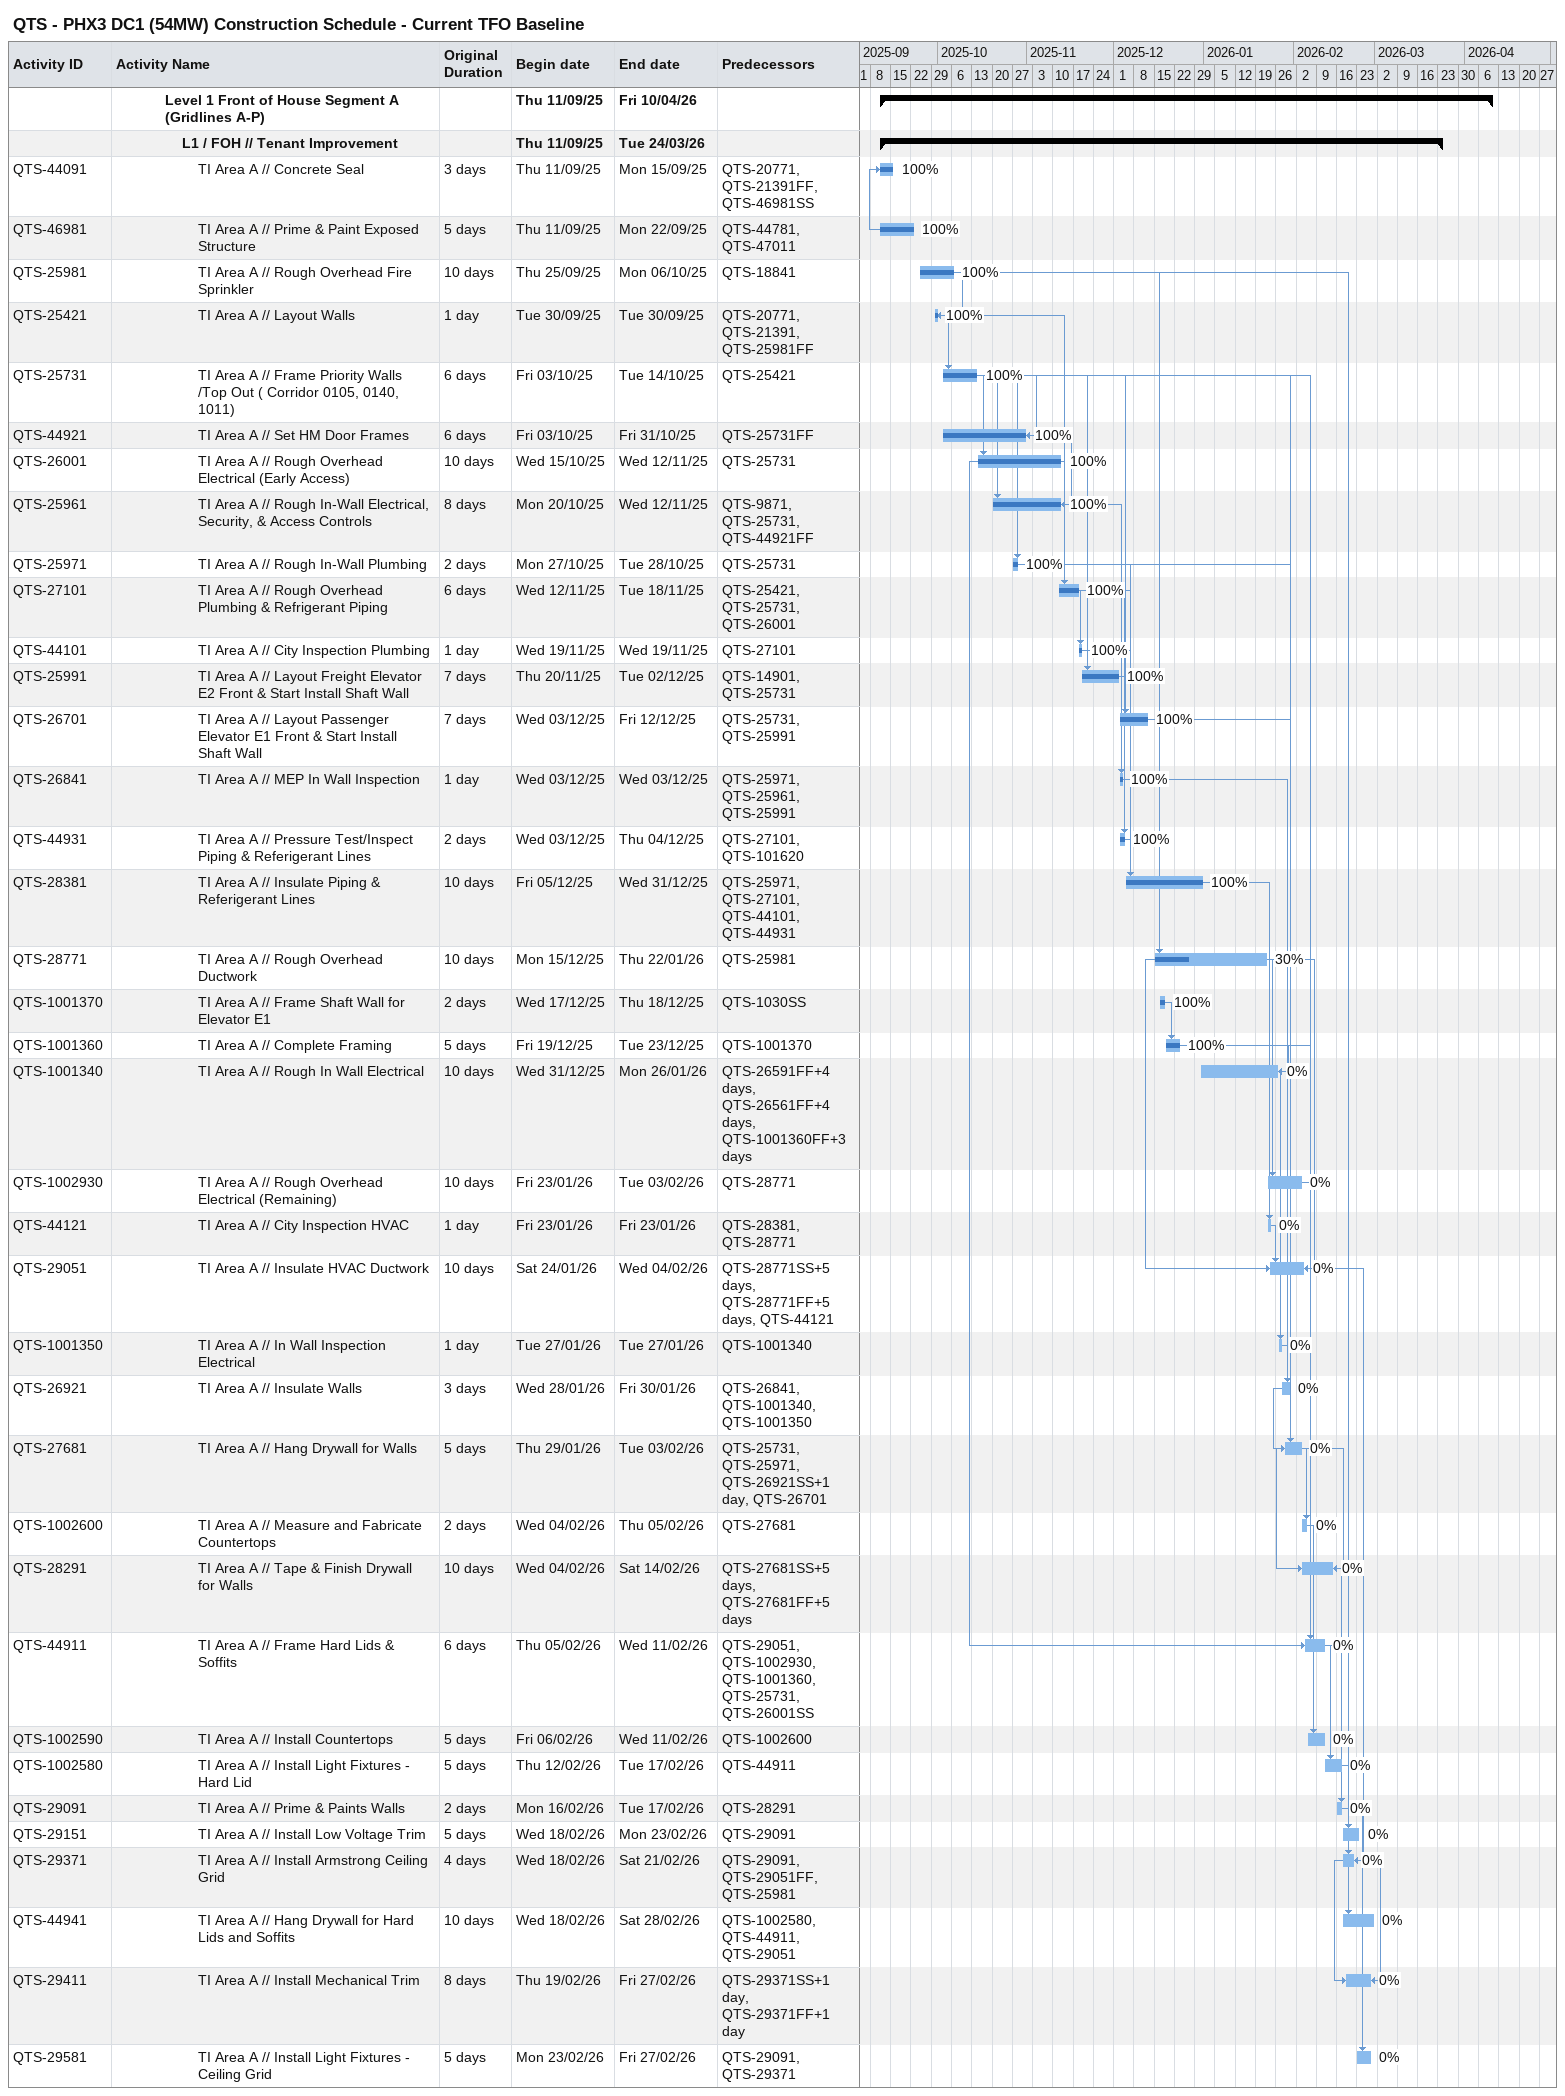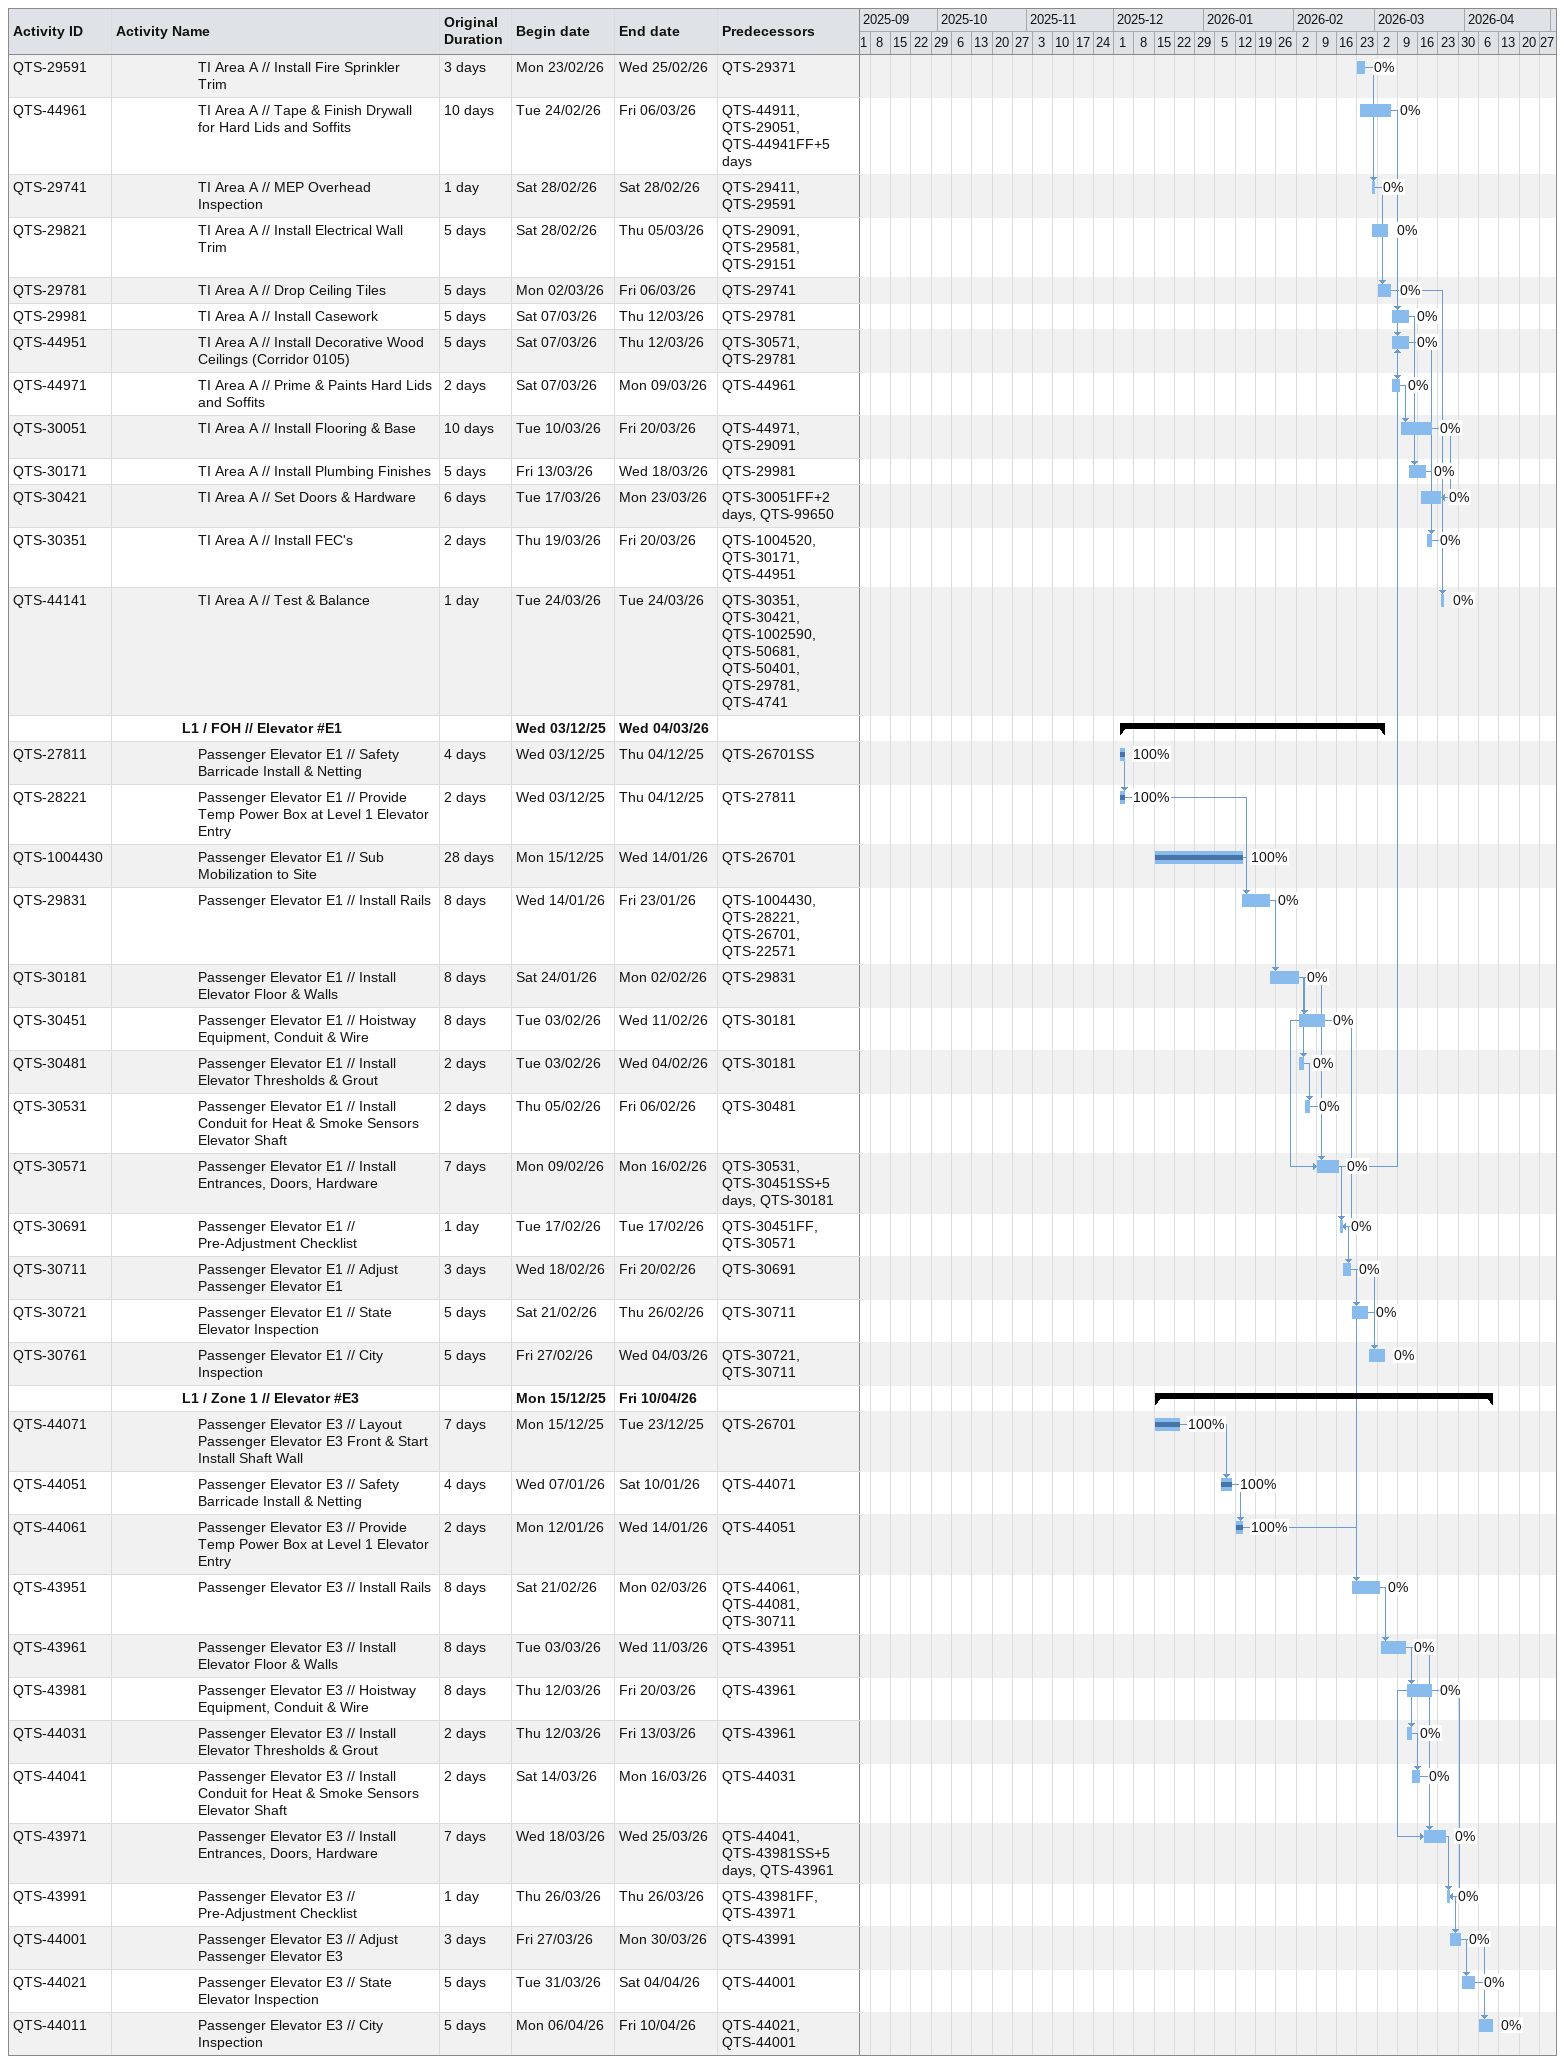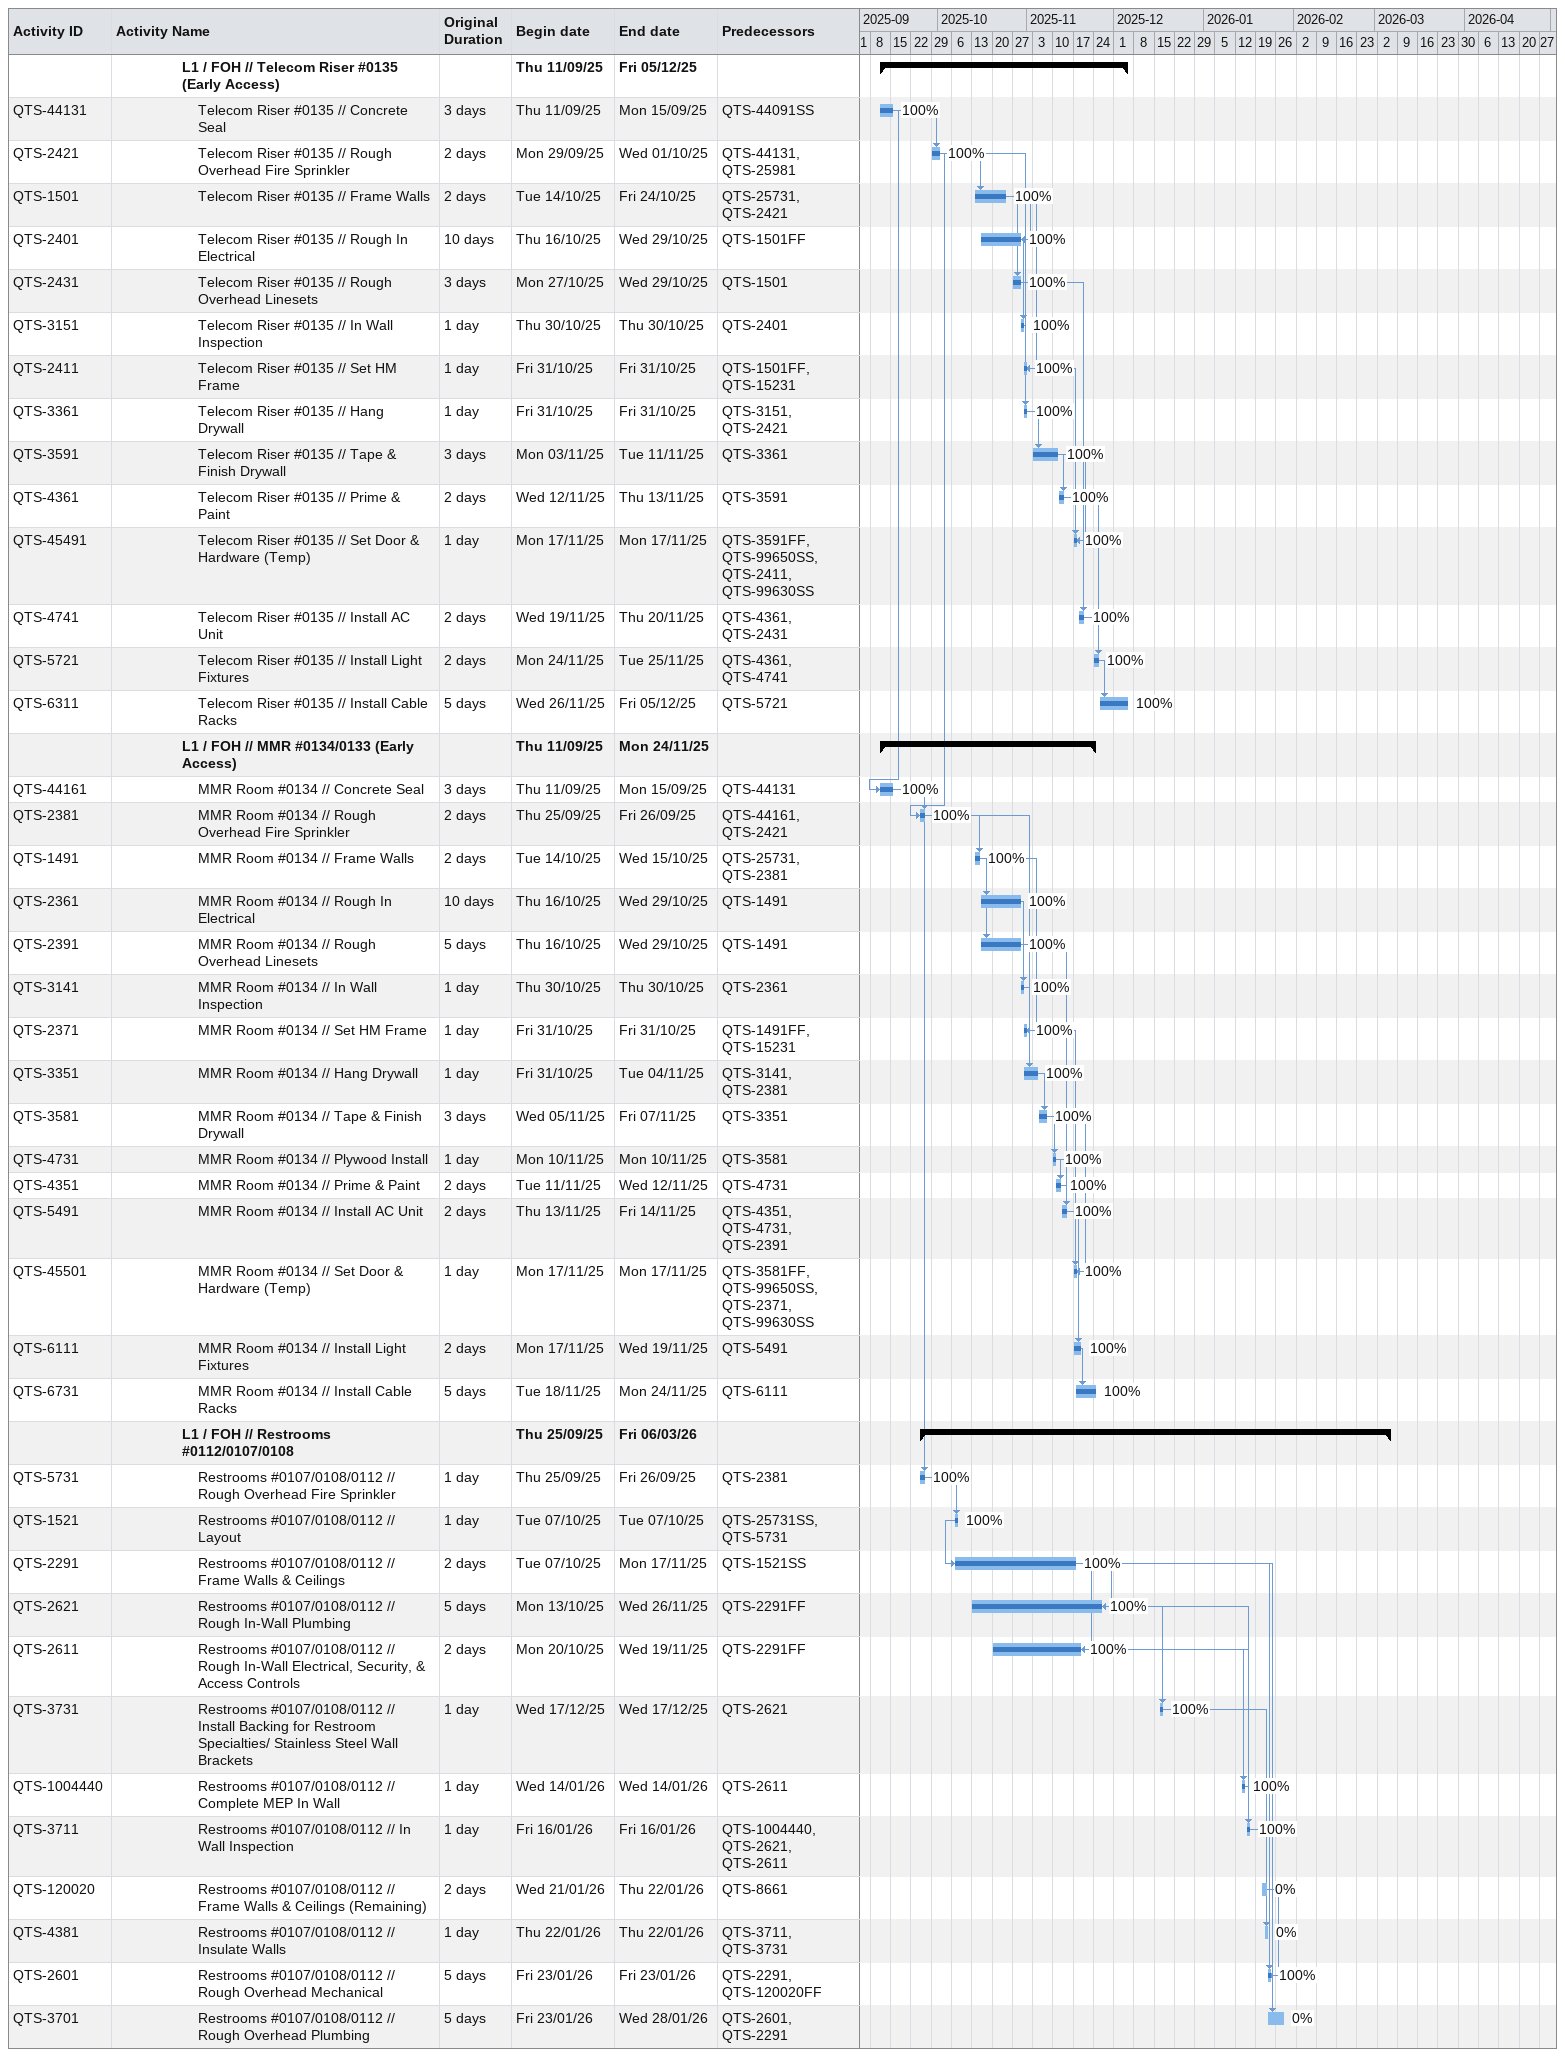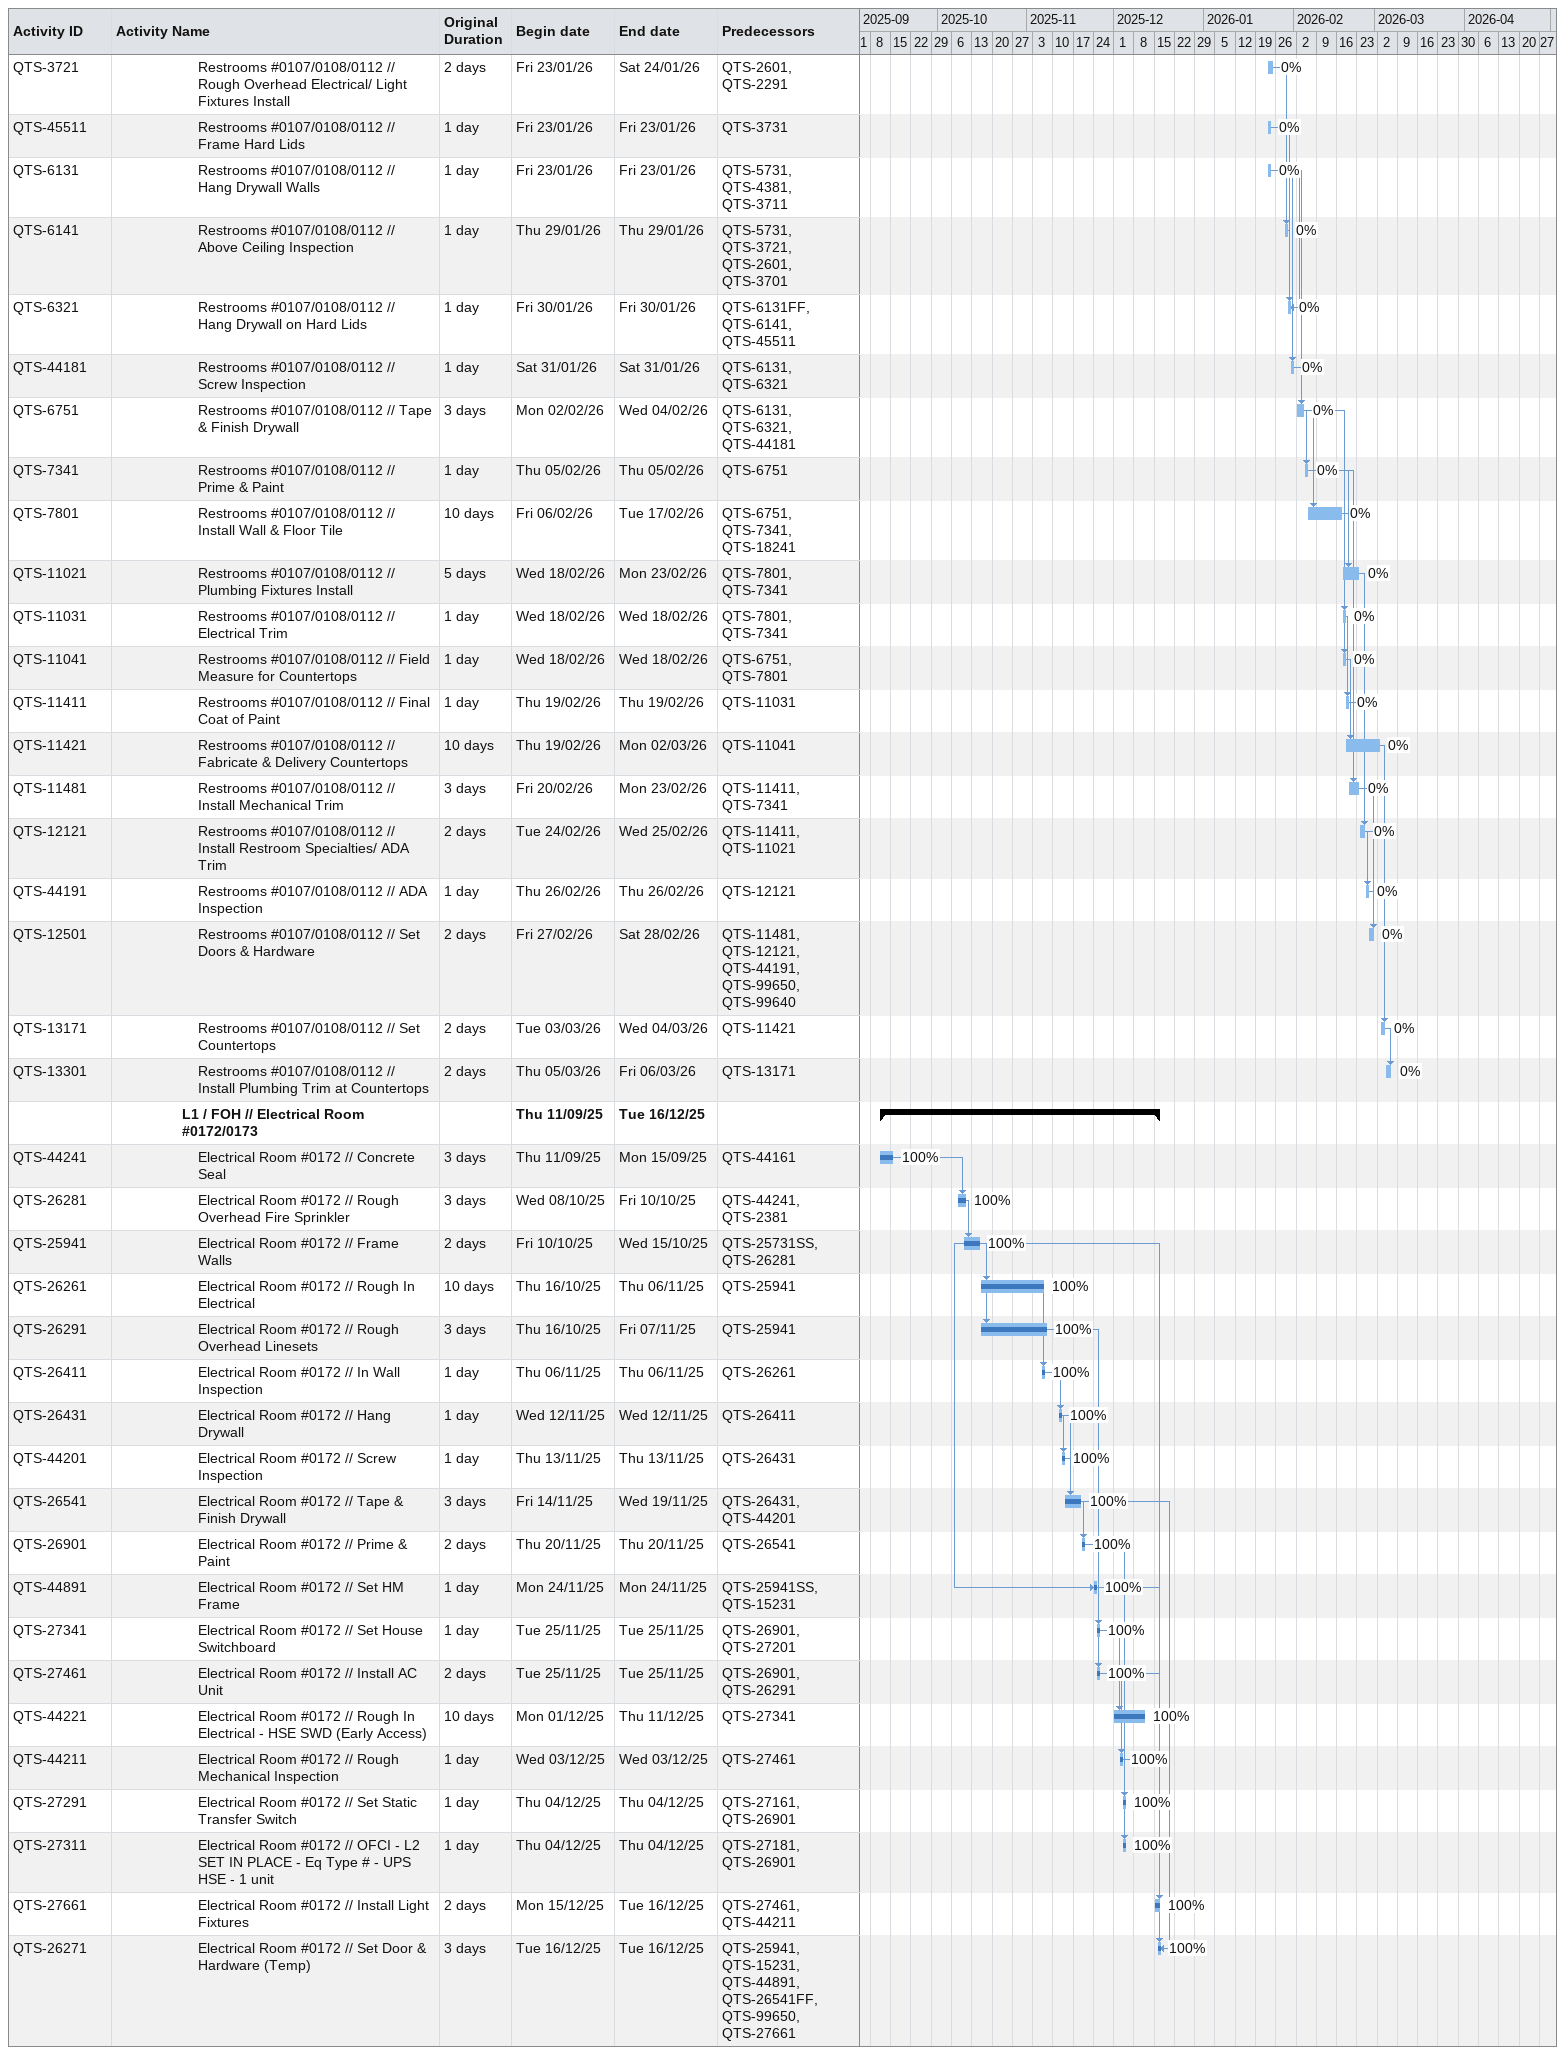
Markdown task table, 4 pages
QTS - PHX3 DC1 (54MW) Construction Schedule - Current TFO Baseline

| ID | Level | Task | Original duration | Start | Finish | Predecessors | % complete |
|---|---|---|---|---|---|---|---|
|  | 4 | **Level 1 Front of House Segment A (Gridlines A-P)** |  | 2025-09-11 | 2026-04-10 |  |  |
|  | 5 | **L1 / FOH // Tenant Improvement** |  | 2025-09-11 | 2026-03-24 |  |  |
| QTS-44091 | 6 | TI Area A // Concrete Seal | 3d | 2025-09-11 | 2025-09-15 | QTS-20771, QTS-21391FF, QTS-46981SS | 100 |
| QTS-46981 | 6 | TI Area A // Prime & Paint Exposed Structure | 5d | 2025-09-11 | 2025-09-22 | QTS-44781, QTS-47011 | 100 |
| QTS-25981 | 6 | TI Area A // Rough Overhead Fire Sprinkler | 10d | 2025-09-25 | 2025-10-06 | QTS-18841 | 100 |
| QTS-25421 | 6 | TI Area A // Layout Walls | 1d | 2025-09-30 | 2025-09-30 | QTS-20771, QTS-21391, QTS-25981FF | 100 |
| QTS-25731 | 6 | TI Area A // Frame Priority Walls /Top Out ( Corridor 0105, 0140, 1011) | 6d | 2025-10-03 | 2025-10-14 | QTS-25421 | 100 |
| QTS-44921 | 6 | TI Area A // Set HM Door Frames | 6d | 2025-10-03 | 2025-10-31 | QTS-25731FF | 100 |
| QTS-26001 | 6 | TI Area A // Rough Overhead Electrical (Early Access) | 10d | 2025-10-15 | 2025-11-12 | QTS-25731 | 100 |
| QTS-25961 | 6 | TI Area A // Rough In-Wall Electrical, Security, & Access Controls | 8d | 2025-10-20 | 2025-11-12 | QTS-9871, QTS-25731, QTS-44921FF | 100 |
| QTS-25971 | 6 | TI Area A // Rough In-Wall Plumbing | 2d | 2025-10-27 | 2025-10-28 | QTS-25731 | 100 |
| QTS-27101 | 6 | TI Area A // Rough Overhead Plumbing & Refrigerant Piping | 6d | 2025-11-12 | 2025-11-18 | QTS-25421, QTS-25731, QTS-26001 | 100 |
| QTS-44101 | 6 | TI Area A // City Inspection Plumbing | 1d | 2025-11-19 | 2025-11-19 | QTS-27101 | 100 |
| QTS-25991 | 6 | TI Area A // Layout Freight Elevator E2 Front & Start Install Shaft Wall | 7d | 2025-11-20 | 2025-12-02 | QTS-14901, QTS-25731 | 100 |
| QTS-26701 | 6 | TI Area A // Layout Passenger Elevator E1 Front & Start Install Shaft Wall | 7d | 2025-12-03 | 2025-12-12 | QTS-25731, QTS-25991 | 100 |
| QTS-26841 | 6 | TI Area A // MEP In Wall Inspection | 1d | 2025-12-03 | 2025-12-03 | QTS-25971, QTS-25961, QTS-25991 | 100 |
| QTS-44931 | 6 | TI Area A // Pressure Test/Inspect Piping & Referigerant Lines | 2d | 2025-12-03 | 2025-12-04 | QTS-27101, QTS-101620 | 100 |
| QTS-28381 | 6 | TI Area A // Insulate Piping & Referigerant Lines | 10d | 2025-12-05 | 2025-12-31 | QTS-25971, QTS-27101, QTS-44101, QTS-44931 | 100 |
| QTS-28771 | 6 | TI Area A // Rough Overhead Ductwork | 10d | 2025-12-15 | 2026-01-22 | QTS-25981 | 30 |
| QTS-1001370 | 6 | TI Area A // Frame Shaft Wall for Elevator E1 | 2d | 2025-12-17 | 2025-12-18 | QTS-1030SS | 100 |
| QTS-1001360 | 6 | TI Area A // Complete Framing | 5d | 2025-12-19 | 2025-12-23 | QTS-1001370 | 100 |
| QTS-1001340 | 6 | TI Area A // Rough In Wall Electrical | 10d | 2025-12-31 | 2026-01-26 | QTS-26591FF+4d, QTS-26561FF+4d, QTS-1001360FF+3d | 0 |
| QTS-1002930 | 6 | TI Area A // Rough Overhead Electrical (Remaining) | 10d | 2026-01-23 | 2026-02-03 | QTS-28771 | 0 |
| QTS-44121 | 6 | TI Area A // City Inspection HVAC | 1d | 2026-01-23 | 2026-01-23 | QTS-28381, QTS-28771 | 0 |
| QTS-29051 | 6 | TI Area A // Insulate HVAC Ductwork | 10d | 2026-01-24 | 2026-02-04 | QTS-28771SS+5d, QTS-28771FF+5d, QTS-44121 | 0 |
| QTS-1001350 | 6 | TI Area A // In Wall Inspection Electrical | 1d | 2026-01-27 | 2026-01-27 | QTS-1001340 | 0 |
| QTS-26921 | 6 | TI Area A // Insulate Walls | 3d | 2026-01-28 | 2026-01-30 | QTS-26841, QTS-1001340, QTS-1001350 | 0 |
| QTS-27681 | 6 | TI Area A // Hang Drywall for Walls | 5d | 2026-01-29 | 2026-02-03 | QTS-25731, QTS-25971, QTS-26921SS+1d, QTS-26701 | 0 |
| QTS-1002600 | 6 | TI Area A // Measure and Fabricate Countertops | 2d | 2026-02-04 | 2026-02-05 | QTS-27681 | 0 |
| QTS-28291 | 6 | TI Area A // Tape & Finish Drywall for Walls | 10d | 2026-02-04 | 2026-02-14 | QTS-27681SS+5d, QTS-27681FF+5d | 0 |
| QTS-44911 | 6 | TI Area A // Frame Hard Lids & Soffits | 6d | 2026-02-05 | 2026-02-11 | QTS-29051, QTS-1002930, QTS-1001360, QTS-25731, QTS-26001SS | 0 |
| QTS-1002590 | 6 | TI Area A // Install Countertops | 5d | 2026-02-06 | 2026-02-11 | QTS-1002600 | 0 |
| QTS-1002580 | 6 | TI Area A // Install Light Fixtures - Hard Lid | 5d | 2026-02-12 | 2026-02-17 | QTS-44911 | 0 |
| QTS-29091 | 6 | TI Area A // Prime & Paints Walls | 2d | 2026-02-16 | 2026-02-17 | QTS-28291 | 0 |
| QTS-29151 | 6 | TI Area A // Install Low Voltage Trim | 5d | 2026-02-18 | 2026-02-23 | QTS-29091 | 0 |
| QTS-29371 | 6 | TI Area A // Install Armstrong Ceiling Grid | 4d | 2026-02-18 | 2026-02-21 | QTS-29091, QTS-29051FF, QTS-25981 | 0 |
| QTS-44941 | 6 | TI Area A // Hang Drywall for Hard Lids and Soffits | 10d | 2026-02-18 | 2026-02-28 | QTS-1002580, QTS-44911, QTS-29051 | 0 |
| QTS-29411 | 6 | TI Area A // Install Mechanical Trim | 8d | 2026-02-19 | 2026-02-27 | QTS-29371SS+1d, QTS-29371FF+1d | 0 |
| QTS-29581 | 6 | TI Area A // Install Light Fixtures - Ceiling Grid | 5d | 2026-02-23 | 2026-02-27 | QTS-29091, QTS-29371 | 0 |
| QTS-29591 | 6 | TI Area A // Install Fire Sprinkler Trim | 3d | 2026-02-23 | 2026-02-25 | QTS-29371 | 0 |
| QTS-44961 | 6 | TI Area A // Tape & Finish Drywall for Hard Lids and Soffits | 10d | 2026-02-24 | 2026-03-06 | QTS-44911, QTS-29051, QTS-44941FF+5d | 0 |
| QTS-29741 | 6 | TI Area A // MEP Overhead Inspection | 1d | 2026-02-28 | 2026-02-28 | QTS-29411, QTS-29591 | 0 |
| QTS-29821 | 6 | TI Area A // Install Electrical Wall Trim | 5d | 2026-02-28 | 2026-03-05 | QTS-29091, QTS-29581, QTS-29151 | 0 |
| QTS-29781 | 6 | TI Area A // Drop Ceiling Tiles | 5d | 2026-03-02 | 2026-03-06 | QTS-29741 | 0 |
| QTS-29981 | 6 | TI Area A // Install Casework | 5d | 2026-03-07 | 2026-03-12 | QTS-29781 | 0 |
| QTS-44951 | 6 | TI Area A // Install Decorative Wood Ceilings (Corridor 0105) | 5d | 2026-03-07 | 2026-03-12 | QTS-30571, QTS-29781 | 0 |
| QTS-44971 | 6 | TI Area A // Prime & Paints Hard Lids and Soffits | 2d | 2026-03-07 | 2026-03-09 | QTS-44961 | 0 |
| QTS-30051 | 6 | TI Area A // Install Flooring & Base | 10d | 2026-03-10 | 2026-03-20 | QTS-44971, QTS-29091 | 0 |
| QTS-30171 | 6 | TI Area A // Install Plumbing Finishes | 5d | 2026-03-13 | 2026-03-18 | QTS-29981 | 0 |
| QTS-30421 | 6 | TI Area A // Set Doors & Hardware | 6d | 2026-03-17 | 2026-03-23 | QTS-30051FF+2d, QTS-99650 | 0 |
| QTS-30351 | 6 | TI Area A // Install FEC's | 2d | 2026-03-19 | 2026-03-20 | QTS-1004520, QTS-30171, QTS-44951 | 0 |
| QTS-44141 | 6 | TI Area A // Test & Balance | 1d | 2026-03-24 | 2026-03-24 | QTS-30351, QTS-30421, QTS-1002590, QTS-50681, QTS-50401, QTS-29781, QTS-4741 | 0 |
|  | 5 | **L1 / FOH // Elevator #E1** |  | 2025-12-03 | 2026-03-04 |  |  |
| QTS-27811 | 6 | Passenger Elevator E1 // Safety Barricade Install & Netting | 4d | 2025-12-03 | 2025-12-04 | QTS-26701SS | 100 |
| QTS-28221 | 6 | Passenger Elevator E1 // Provide Temp Power Box at Level 1 Elevator Entry | 2d | 2025-12-03 | 2025-12-04 | QTS-27811 | 100 |
| QTS-1004430 | 6 | Passenger Elevator E1 // Sub Mobilization to Site | 28d | 2025-12-15 | 2026-01-14 | QTS-26701 | 100 |
| QTS-29831 | 6 | Passenger Elevator E1 // Install Rails | 8d | 2026-01-14 | 2026-01-23 | QTS-1004430, QTS-28221, QTS-26701, QTS-22571 | 0 |
| QTS-30181 | 6 | Passenger Elevator E1 // Install Elevator Floor & Walls | 8d | 2026-01-24 | 2026-02-02 | QTS-29831 | 0 |
| QTS-30451 | 6 | Passenger Elevator E1 // Hoistway Equipment, Conduit & Wire | 8d | 2026-02-03 | 2026-02-11 | QTS-30181 | 0 |
| QTS-30481 | 6 | Passenger Elevator E1 // Install Elevator Thresholds & Grout | 2d | 2026-02-03 | 2026-02-04 | QTS-30181 | 0 |
| QTS-30531 | 6 | Passenger Elevator E1 // Install Conduit for Heat & Smoke Sensors Elevator Shaft | 2d | 2026-02-05 | 2026-02-06 | QTS-30481 | 0 |
| QTS-30571 | 6 | Passenger Elevator E1 // Install Entrances, Doors, Hardware | 7d | 2026-02-09 | 2026-02-16 | QTS-30531, QTS-30451SS+5d, QTS-30181 | 0 |
| QTS-30691 | 6 | Passenger Elevator E1 // Pre-Adjustment Checklist | 1d | 2026-02-17 | 2026-02-17 | QTS-30451FF, QTS-30571 | 0 |
| QTS-30711 | 6 | Passenger Elevator E1 // Adjust Passenger Elevator E1 | 3d | 2026-02-18 | 2026-02-20 | QTS-30691 | 0 |
| QTS-30721 | 6 | Passenger Elevator E1 // State Elevator Inspection | 5d | 2026-02-21 | 2026-02-26 | QTS-30711 | 0 |
| QTS-30761 | 6 | Passenger Elevator E1 // City Inspection | 5d | 2026-02-27 | 2026-03-04 | QTS-30721, QTS-30711 | 0 |
|  | 5 | **L1 / Zone 1 // Elevator #E3** |  | 2025-12-15 | 2026-04-10 |  |  |
| QTS-44071 | 6 | Passenger Elevator E3 // Layout Passenger Elevator E3 Front & Start Install Shaft Wall | 7d | 2025-12-15 | 2025-12-23 | QTS-26701 | 100 |
| QTS-44051 | 6 | Passenger Elevator E3 // Safety Barricade Install & Netting | 4d | 2026-01-07 | 2026-01-10 | QTS-44071 | 100 |
| QTS-44061 | 6 | Passenger Elevator E3 // Provide Temp Power Box at Level 1 Elevator Entry | 2d | 2026-01-12 | 2026-01-14 | QTS-44051 | 100 |
| QTS-43951 | 6 | Passenger Elevator E3 // Install Rails | 8d | 2026-02-21 | 2026-03-02 | QTS-44061, QTS-44081, QTS-30711 | 0 |
| QTS-43961 | 6 | Passenger Elevator E3 // Install Elevator Floor & Walls | 8d | 2026-03-03 | 2026-03-11 | QTS-43951 | 0 |
| QTS-43981 | 6 | Passenger Elevator E3 // Hoistway Equipment, Conduit & Wire | 8d | 2026-03-12 | 2026-03-20 | QTS-43961 | 0 |
| QTS-44031 | 6 | Passenger Elevator E3 // Install Elevator Thresholds & Grout | 2d | 2026-03-12 | 2026-03-13 | QTS-43961 | 0 |
| QTS-44041 | 6 | Passenger Elevator E3 // Install Conduit for Heat & Smoke Sensors Elevator Shaft | 2d | 2026-03-14 | 2026-03-16 | QTS-44031 | 0 |
| QTS-43971 | 6 | Passenger Elevator E3 // Install Entrances, Doors, Hardware | 7d | 2026-03-18 | 2026-03-25 | QTS-44041, QTS-43981SS+5d, QTS-43961 | 0 |
| QTS-43991 | 6 | Passenger Elevator E3 // Pre-Adjustment Checklist | 1d | 2026-03-26 | 2026-03-26 | QTS-43981FF, QTS-43971 | 0 |
| QTS-44001 | 6 | Passenger Elevator E3 // Adjust Passenger Elevator E3 | 3d | 2026-03-27 | 2026-03-30 | QTS-43991 | 0 |
| QTS-44021 | 6 | Passenger Elevator E3 // State Elevator Inspection | 5d | 2026-03-31 | 2026-04-04 | QTS-44001 | 0 |
| QTS-44011 | 6 | Passenger Elevator E3 // City Inspection | 5d | 2026-04-06 | 2026-04-10 | QTS-44021, QTS-44001 | 0 |
|  | 5 | **L1 / FOH // Telecom Riser #0135 (Early Access)** |  | 2025-09-11 | 2025-12-05 |  |  |
| QTS-44131 | 6 | Telecom Riser #0135 // Concrete Seal | 3d | 2025-09-11 | 2025-09-15 | QTS-44091SS | 100 |
| QTS-2421 | 6 | Telecom Riser #0135 // Rough Overhead Fire Sprinkler | 2d | 2025-09-29 | 2025-10-01 | QTS-44131, QTS-25981 | 100 |
| QTS-1501 | 6 | Telecom Riser #0135 // Frame Walls | 2d | 2025-10-14 | 2025-10-24 | QTS-25731, QTS-2421 | 100 |
| QTS-2401 | 6 | Telecom Riser #0135 // Rough In Electrical | 10d | 2025-10-16 | 2025-10-29 | QTS-1501FF | 100 |
| QTS-2431 | 6 | Telecom Riser #0135 // Rough Overhead Linesets | 3d | 2025-10-27 | 2025-10-29 | QTS-1501 | 100 |
| QTS-3151 | 6 | Telecom Riser #0135 // In Wall Inspection | 1d | 2025-10-30 | 2025-10-30 | QTS-2401 | 100 |
| QTS-2411 | 6 | Telecom Riser #0135 // Set HM Frame | 1d | 2025-10-31 | 2025-10-31 | QTS-1501FF, QTS-15231 | 100 |
| QTS-3361 | 6 | Telecom Riser #0135 // Hang Drywall | 1d | 2025-10-31 | 2025-10-31 | QTS-3151, QTS-2421 | 100 |
| QTS-3591 | 6 | Telecom Riser #0135 // Tape & Finish Drywall | 3d | 2025-11-03 | 2025-11-11 | QTS-3361 | 100 |
| QTS-4361 | 6 | Telecom Riser #0135 // Prime & Paint | 2d | 2025-11-12 | 2025-11-13 | QTS-3591 | 100 |
| QTS-45491 | 6 | Telecom Riser #0135 // Set Door & Hardware (Temp) | 1d | 2025-11-17 | 2025-11-17 | QTS-3591FF, QTS-99650SS, QTS-2411, QTS-99630SS | 100 |
| QTS-4741 | 6 | Telecom Riser #0135 // Install AC Unit | 2d | 2025-11-19 | 2025-11-20 | QTS-4361, QTS-2431 | 100 |
| QTS-5721 | 6 | Telecom Riser #0135 // Install Light Fixtures | 2d | 2025-11-24 | 2025-11-25 | QTS-4361, QTS-4741 | 100 |
| QTS-6311 | 6 | Telecom Riser #0135 // Install Cable Racks | 5d | 2025-11-26 | 2025-12-05 | QTS-5721 | 100 |
|  | 5 | **L1 / FOH // MMR #0134/0133 (Early Access)** |  | 2025-09-11 | 2025-11-24 |  |  |
| QTS-44161 | 6 | MMR Room #0134 // Concrete Seal | 3d | 2025-09-11 | 2025-09-15 | QTS-44131 | 100 |
| QTS-2381 | 6 | MMR Room #0134 // Rough Overhead Fire Sprinkler | 2d | 2025-09-25 | 2025-09-26 | QTS-44161, QTS-2421 | 100 |
| QTS-1491 | 6 | MMR Room #0134 // Frame Walls | 2d | 2025-10-14 | 2025-10-15 | QTS-25731, QTS-2381 | 100 |
| QTS-2361 | 6 | MMR Room #0134 // Rough In Electrical | 10d | 2025-10-16 | 2025-10-29 | QTS-1491 | 100 |
| QTS-2391 | 6 | MMR Room #0134 // Rough Overhead Linesets | 5d | 2025-10-16 | 2025-10-29 | QTS-1491 | 100 |
| QTS-3141 | 6 | MMR Room #0134 // In Wall Inspection | 1d | 2025-10-30 | 2025-10-30 | QTS-2361 | 100 |
| QTS-2371 | 6 | MMR Room #0134 // Set HM Frame | 1d | 2025-10-31 | 2025-10-31 | QTS-1491FF, QTS-15231 | 100 |
| QTS-3351 | 6 | MMR Room #0134 // Hang Drywall | 1d | 2025-10-31 | 2025-11-04 | QTS-3141, QTS-2381 | 100 |
| QTS-3581 | 6 | MMR Room #0134 // Tape & Finish Drywall | 3d | 2025-11-05 | 2025-11-07 | QTS-3351 | 100 |
| QTS-4731 | 6 | MMR Room #0134 // Plywood Install | 1d | 2025-11-10 | 2025-11-10 | QTS-3581 | 100 |
| QTS-4351 | 6 | MMR Room #0134 // Prime & Paint | 2d | 2025-11-11 | 2025-11-12 | QTS-4731 | 100 |
| QTS-5491 | 6 | MMR Room #0134 // Install AC Unit | 2d | 2025-11-13 | 2025-11-14 | QTS-4351, QTS-4731, QTS-2391 | 100 |
| QTS-45501 | 6 | MMR Room #0134 // Set Door & Hardware (Temp) | 1d | 2025-11-17 | 2025-11-17 | QTS-3581FF, QTS-99650SS, QTS-2371, QTS-99630SS | 100 |
| QTS-6111 | 6 | MMR Room #0134 // Install Light Fixtures | 2d | 2025-11-17 | 2025-11-19 | QTS-5491 | 100 |
| QTS-6731 | 6 | MMR Room #0134 // Install Cable Racks | 5d | 2025-11-18 | 2025-11-24 | QTS-6111 | 100 |
|  | 5 | **L1 / FOH // Restrooms #0112/0107/0108** |  | 2025-09-25 | 2026-03-06 |  |  |
| QTS-5731 | 6 | Restrooms #0107/0108/0112 // Rough Overhead Fire Sprinkler | 1d | 2025-09-25 | 2025-09-26 | QTS-2381 | 100 |
| QTS-1521 | 6 | Restrooms #0107/0108/0112 // Layout | 1d | 2025-10-07 | 2025-10-07 | QTS-25731SS, QTS-5731 | 100 |
| QTS-2291 | 6 | Restrooms #0107/0108/0112 // Frame Walls & Ceilings | 2d | 2025-10-07 | 2025-11-17 | QTS-1521SS | 100 |
| QTS-2621 | 6 | Restrooms #0107/0108/0112 // Rough In-Wall Plumbing | 5d | 2025-10-13 | 2025-11-26 | QTS-2291FF | 100 |
| QTS-2611 | 6 | Restrooms #0107/0108/0112 // Rough In-Wall Electrical, Security, & Access Controls | 2d | 2025-10-20 | 2025-11-19 | QTS-2291FF | 100 |
| QTS-3731 | 6 | Restrooms #0107/0108/0112 // Install Backing for Restroom Specialties/ Stainless Steel Wall Brackets | 1d | 2025-12-17 | 2025-12-17 | QTS-2621 | 100 |
| QTS-1004440 | 6 | Restrooms #0107/0108/0112 // Complete MEP In Wall | 1d | 2026-01-14 | 2026-01-14 | QTS-2611 | 100 |
| QTS-3711 | 6 | Restrooms #0107/0108/0112 // In Wall Inspection | 1d | 2026-01-16 | 2026-01-16 | QTS-1004440, QTS-2621, QTS-2611 | 100 |
| QTS-120020 | 6 | Restrooms #0107/0108/0112 // Frame Walls & Ceilings (Remaining) | 2d | 2026-01-21 | 2026-01-22 | QTS-8661 | 0 |
| QTS-4381 | 6 | Restrooms #0107/0108/0112 // Insulate Walls | 1d | 2026-01-22 | 2026-01-22 | QTS-3711, QTS-3731 | 0 |
| QTS-2601 | 6 | Restrooms #0107/0108/0112 // Rough Overhead Mechanical | 5d | 2026-01-23 | 2026-01-23 | QTS-2291, QTS-120020FF | 100 |
| QTS-3701 | 6 | Restrooms #0107/0108/0112 // Rough Overhead Plumbing | 5d | 2026-01-23 | 2026-01-28 | QTS-2601, QTS-2291 | 0 |
| QTS-3721 | 6 | Restrooms #0107/0108/0112 // Rough Overhead Electrical/ Light Fixtures Install | 2d | 2026-01-23 | 2026-01-24 | QTS-2601, QTS-2291 | 0 |
| QTS-45511 | 6 | Restrooms #0107/0108/0112 // Frame Hard Lids | 1d | 2026-01-23 | 2026-01-23 | QTS-3731 | 0 |
| QTS-6131 | 6 | Restrooms #0107/0108/0112 // Hang Drywall Walls | 1d | 2026-01-23 | 2026-01-23 | QTS-5731, QTS-4381, QTS-3711 | 0 |
| QTS-6141 | 6 | Restrooms #0107/0108/0112 // Above Ceiling Inspection | 1d | 2026-01-29 | 2026-01-29 | QTS-5731, QTS-3721, QTS-2601, QTS-3701 | 0 |
| QTS-6321 | 6 | Restrooms #0107/0108/0112 // Hang Drywall on Hard Lids | 1d | 2026-01-30 | 2026-01-30 | QTS-6131FF, QTS-6141, QTS-45511 | 0 |
| QTS-44181 | 6 | Restrooms #0107/0108/0112 // Screw Inspection | 1d | 2026-01-31 | 2026-01-31 | QTS-6131, QTS-6321 | 0 |
| QTS-6751 | 6 | Restrooms #0107/0108/0112 // Tape & Finish Drywall | 3d | 2026-02-02 | 2026-02-04 | QTS-6131, QTS-6321, QTS-44181 | 0 |
| QTS-7341 | 6 | Restrooms #0107/0108/0112 // Prime & Paint | 1d | 2026-02-05 | 2026-02-05 | QTS-6751 | 0 |
| QTS-7801 | 6 | Restrooms #0107/0108/0112 // Install Wall & Floor Tile | 10d | 2026-02-06 | 2026-02-17 | QTS-6751, QTS-7341, QTS-18241 | 0 |
| QTS-11021 | 6 | Restrooms #0107/0108/0112 // Plumbing Fixtures Install | 5d | 2026-02-18 | 2026-02-23 | QTS-7801, QTS-7341 | 0 |
| QTS-11031 | 6 | Restrooms #0107/0108/0112 // Electrical Trim | 1d | 2026-02-18 | 2026-02-18 | QTS-7801, QTS-7341 | 0 |
| QTS-11041 | 6 | Restrooms #0107/0108/0112 // Field Measure for Countertops | 1d | 2026-02-18 | 2026-02-18 | QTS-6751, QTS-7801 | 0 |
| QTS-11411 | 6 | Restrooms #0107/0108/0112 // Final Coat of Paint | 1d | 2026-02-19 | 2026-02-19 | QTS-11031 | 0 |
| QTS-11421 | 6 | Restrooms #0107/0108/0112 // Fabricate & Delivery Countertops | 10d | 2026-02-19 | 2026-03-02 | QTS-11041 | 0 |
| QTS-11481 | 6 | Restrooms #0107/0108/0112 // Install Mechanical Trim | 3d | 2026-02-20 | 2026-02-23 | QTS-11411, QTS-7341 | 0 |
| QTS-12121 | 6 | Restrooms #0107/0108/0112 // Install Restroom Specialties/ ADA Trim | 2d | 2026-02-24 | 2026-02-25 | QTS-11411, QTS-11021 | 0 |
| QTS-44191 | 6 | Restrooms #0107/0108/0112 // ADA Inspection | 1d | 2026-02-26 | 2026-02-26 | QTS-12121 | 0 |
| QTS-12501 | 6 | Restrooms #0107/0108/0112 // Set Doors & Hardware | 2d | 2026-02-27 | 2026-02-28 | QTS-11481, QTS-12121, QTS-44191, QTS-99650, QTS-99640 | 0 |
| QTS-13171 | 6 | Restrooms #0107/0108/0112 // Set Countertops | 2d | 2026-03-03 | 2026-03-04 | QTS-11421 | 0 |
| QTS-13301 | 6 | Restrooms #0107/0108/0112 // Install Plumbing Trim at Countertops | 2d | 2026-03-05 | 2026-03-06 | QTS-13171 | 0 |
|  | 5 | **L1 / FOH // Electrical Room #0172/0173** |  | 2025-09-11 | 2025-12-16 |  |  |
| QTS-44241 | 6 | Electrical Room #0172 // Concrete Seal | 3d | 2025-09-11 | 2025-09-15 | QTS-44161 | 100 |
| QTS-26281 | 6 | Electrical Room #0172 // Rough Overhead Fire Sprinkler | 3d | 2025-10-08 | 2025-10-10 | QTS-44241, QTS-2381 | 100 |
| QTS-25941 | 6 | Electrical Room #0172 // Frame Walls | 2d | 2025-10-10 | 2025-10-15 | QTS-25731SS, QTS-26281 | 100 |
| QTS-26261 | 6 | Electrical Room #0172 // Rough In Electrical | 10d | 2025-10-16 | 2025-11-06 | QTS-25941 | 100 |
| QTS-26291 | 6 | Electrical Room #0172 // Rough Overhead Linesets | 3d | 2025-10-16 | 2025-11-07 | QTS-25941 | 100 |
| QTS-26411 | 6 | Electrical Room #0172 // In Wall Inspection | 1d | 2025-11-06 | 2025-11-06 | QTS-26261 | 100 |
| QTS-26431 | 6 | Electrical Room #0172 // Hang Drywall | 1d | 2025-11-12 | 2025-11-12 | QTS-26411 | 100 |
| QTS-44201 | 6 | Electrical Room #0172 // Screw Inspection | 1d | 2025-11-13 | 2025-11-13 | QTS-26431 | 100 |
| QTS-26541 | 6 | Electrical Room #0172 // Tape & Finish Drywall | 3d | 2025-11-14 | 2025-11-19 | QTS-26431, QTS-44201 | 100 |
| QTS-26901 | 6 | Electrical Room #0172 // Prime & Paint | 2d | 2025-11-20 | 2025-11-20 | QTS-26541 | 100 |
| QTS-44891 | 6 | Electrical Room #0172 // Set HM Frame | 1d | 2025-11-24 | 2025-11-24 | QTS-25941SS, QTS-15231 | 100 |
| QTS-27341 | 6 | Electrical Room #0172 // Set House Switchboard | 1d | 2025-11-25 | 2025-11-25 | QTS-26901, QTS-27201 | 100 |
| QTS-27461 | 6 | Electrical Room #0172 // Install AC Unit | 2d | 2025-11-25 | 2025-11-25 | QTS-26901, QTS-26291 | 100 |
| QTS-44221 | 6 | Electrical Room #0172 // Rough In Electrical - HSE SWD (Early Access) | 10d | 2025-12-01 | 2025-12-11 | QTS-27341 | 100 |
| QTS-44211 | 6 | Electrical Room #0172 // Rough Mechanical Inspection | 1d | 2025-12-03 | 2025-12-03 | QTS-27461 | 100 |
| QTS-27291 | 6 | Electrical Room #0172 // Set Static Transfer Switch | 1d | 2025-12-04 | 2025-12-04 | QTS-27161, QTS-26901 | 100 |
| QTS-27311 | 6 | Electrical Room #0172 // OFCI - L2 SET IN PLACE - Eq Type # - UPS HSE - 1 unit | 1d | 2025-12-04 | 2025-12-04 | QTS-27181, QTS-26901 | 100 |
| QTS-27661 | 6 | Electrical Room #0172 // Install Light Fixtures | 2d | 2025-12-15 | 2025-12-16 | QTS-27461, QTS-44211 | 100 |
| QTS-26271 | 6 | Electrical Room #0172 // Set Door & Hardware (Temp) | 3d | 2025-12-16 | 2025-12-16 | QTS-25941, QTS-15231, QTS-44891, QTS-26541FF, QTS-99650, QTS-27661 | 100 |
